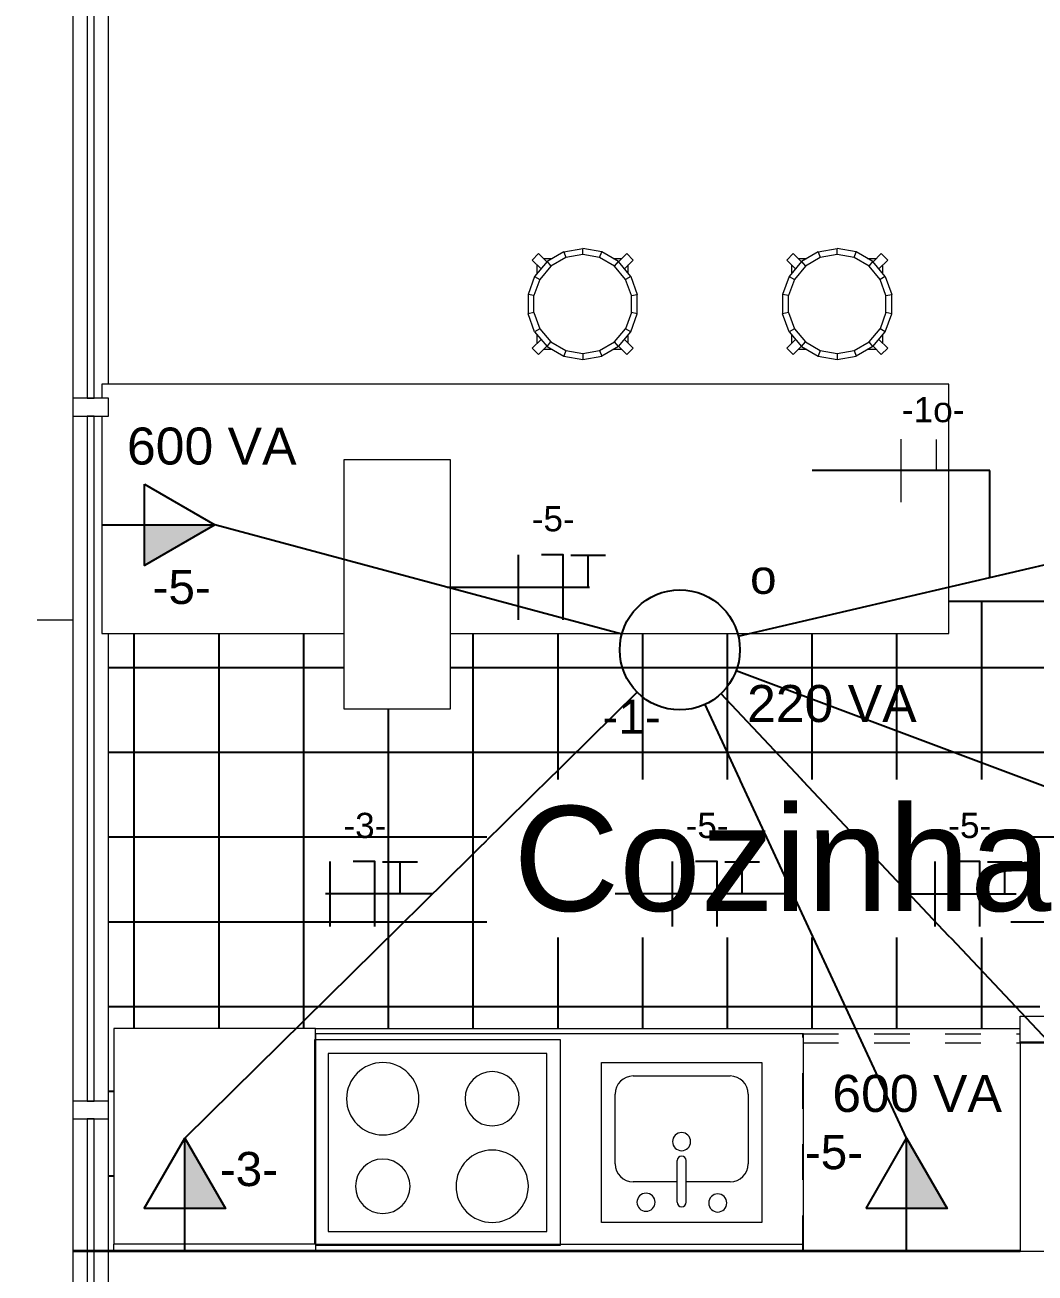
# Model space of a CAD drawing. Header units: metres. Extents: x -182 to 99, y 70 to 117.
# Drawn here: x -6.919 to -4.08, y 93.549 to 97.056 of the extents above; entities that cross this region are included whole.
import ezdxf

# ---------------------------------------------------------------- set-up
doc = ezdxf.new("R2010")
doc.units = ezdxf.units.M
doc.header["$LTSCALE"] = 0.01
doc.linetypes.add('Oculto', pattern=[0.007144, 0.004763, -0.002381])
doc.linetypes.add('TRAZOS2', pattern=[9.525, 6.35, -3.175])
for name, color, linetype, lineweight in [('A-ANNO-TEXT', 2, 'Continuous', 9), ('A-EQPM', 6, 'Continuous', 9), ('A-FLOR-CASE', 3, 'Continuous', 9), ('A-FLOR-OTLN', 6, 'Continuous', 13), ('A-GLAZ', 6, 'Continuous', 9), ('A-GLAZ-CWMG', 3, 'Continuous', 9), ('A-WALL', 2, 'Continuous', 9), ('G-IMPT', 1, 'Continuous', 9), ('I-FURN', 6, 'Continuous', 9), ('P-SANR-FIXT', 6, 'Continuous', 9), ('S-COLS', 6, 'Continuous', 9), ('S-GRID', 1, 'Continuous', 9)]:
    doc.layers.add(name, color=color, linetype=linetype, lineweight=lineweight)
for name, color, linetype in [('FIAÇÃO', 10, 'Continuous'), ('Força', 7, 'Continuous'), ('Iluminação', 7, 'Continuous')]:
    doc.layers.add(name, color=color, linetype=linetype)
doc.styles.add('Arial', font='arial.ttf', dxfattribs={"height": 0.29506})
doc.styles.add('Arial_2', font='arial.ttf', dxfattribs={"height": 0.258177})
doc.dimstyles.new('Diagonal', dxfattribs={"dimscale": 0.3048, "dimtxt": 0.258177, "dimasz": 1.025262, "dimexe": 0.984252, "dimexo": 0.615157, "dimgap": 0.04101, "dimtad": 1, "dimrnd": 0.01, "dimzin": 0, "dimdsep": 46, "dimtxsty": 'Arial_2', "dimblk1": 'OBLIQUE', "dimblk2": 'OBLIQUE', "dimsah": 1, "dimcen": 0.09, "dimse1": 1, "dimse2": 1, "dimazin": 0, "dimtfac": 1, "dimtix": 1, "dimtmove": 0, "dimatfit": 3, "dimfxl": 1, "dimtvp": 1, "dimtfill": 1, "dimtolj": 1, "dimtzin": 0, "dimarcsym": 2})

# ---------------------------------------------------------------- blocks, each defined once
blk = doc.blocks.new('M_Cocinita - Media - 1372 mm-246097-Nivel 4')
at = {"layer": 'A-EQPM'}
for p, q in [((-0.6673, 0.61), (-0.6673, 0)), ((0.7047, 0.61), (-0.6673, 0.61)), ((0.7047, 0), (0.7047, 0.61)), ((-0.6673, 0), (0.7047, 0))]:
    blk.add_line(p, q, dxfattribs=at)
blk = doc.blocks.new('M_Lavavajillas - 610 x 610 x 875 mm-246098-Nivel 4')
at = {"layer": 'A-EQPM', "linetype": 'Oculto'}
for p, q in [((0.0775, 0.0384), (0.6875, 0.0384)), ((0.0775, -0.5716), (0.0775, 0.0384)), ((0.0775, 0.013), (0.6875, 0.013))]:
    blk.add_line(p, q, dxfattribs=at)
blk = doc.blocks.new('M_Refrigerador - 600 x 660 mm-246099-Nivel 4')
at = {"layer": 'A-EQPM', "linetype": 'Oculto'}
blk.add_line((0.1843, 0.6292), (-0.3538, 0.3638), dxfattribs=at)
at = {"layer": 'A-EQPM'}
for p, q in [((-0.3538, 0.2908), (-0.3538, 0.3638)), ((-0.3538, 0.3638), (0.2462, 0.3638)), ((-0.3538, 0.2876), (-0.3538, 0.3638)), ((-0.3538, 0.3638), (0.2462, 0.3638)), ((0.2462, 0.3638), (0.2462, 0.2908)), ((0.2462, 0.3638), (0.2462, 0.2876)), ((0.2462, 0.2908), (-0.3538, 0.2908)), ((0.2462, 0.2876), (-0.3538, 0.2876)), ((0.2462, 0.2876), (-0.3538, 0.2876)), ((-0.3538, 0.2876), (-0.3538, -0.2962)), ((0.2462, -0.2962), (0.2462, 0.2876)), ((-0.3538, -0.2962), (0.2462, -0.2962))]:
    blk.add_line(p, q, dxfattribs=at)
at = {"layer": 'A-EQPM', "linetype": 'Oculto'}
blk.add_arc((-0.3538, 0.3638), 0.6, 360, 26.2496, dxfattribs=at)
blk = doc.blocks.new('M_Encimera con agujero para fregadero - Profundidad 600 mm-246100-Nivel 4')
at = {"layer": 'A-FLOR-CASE'}
for p, q in [((-1.2005, 0.625), (0.7795, 0.625)), ((-1.2005, 0.019), (0.1695, 0.019))]:
    blk.add_line(p, q, dxfattribs=at)
blk = doc.blocks.new('M_Fregadero de cocina-Isla - 450 x 450 mm-246101-Nivel 4')
at = {"layer": 'P-SANR-FIXT'}
for p, q in [((-0.2093, 0.2227), (0.2407, 0.2227)), ((-0.2093, -0.2273), (-0.2093, 0.2227)), ((0.2407, 0.2227), (0.2407, -0.2273)), ((-0.1204, 0.1846), (0.1518, 0.1846)), ((-0.1712, -0.0622), (-0.1712, 0.1338)), ((0.2026, 0.1338), (0.2026, -0.0622)), ((0.003, -0.1702), (0.003, -0.0531)), ((0.0284, -0.1702), (0.0284, -0.0531)), ((0.003, -0.113), (-0.1204, -0.113)), ((0.1518, -0.113), (0.0284, -0.113)), ((0.2407, -0.2273), (-0.2093, -0.2273))]:
    blk.add_line(p, q, dxfattribs=at)
for centre, radius, start, end in [((-0.1204, 0.1338), 0.0508, 90, 180), ((0.1518, 0.1338), 0.0508, 360, 90), ((0.0157, 0), 0.0254, 360, 180), ((0.0157, 0), 0.0254, 180, 0), ((-0.1204, -0.0622), 0.0508, 180, 270), ((0.0157, -0.0531), 0.0127, 360, 180), ((0.1518, -0.0622), 0.0508, 270, 0), ((-0.0843, -0.1702), 0.0254, 0, 180), ((-0.0843, -0.1702), 0.0254, 180, 0), ((0.0157, -0.1702), 0.0127, 180, 0), ((0.1173, -0.1723), 0.0254, 360, 180), ((0.1173, -0.1723), 0.0254, 180, 0)]:
    blk.add_arc(centre, radius, start, end, dxfattribs=at)
blk = doc.blocks.new('M_Cocina encimera-4 fuegos2 - 0615 x 500 mm-246102-Nivel 4')
at = {"layer": 'A-EQPM'}
for p, q in [((0.3456, 0.2881), (-0.3456, 0.2881)), ((-0.3456, 0.2881), (-0.3456, -0.28595)), ((0.3456, -0.2881), (0.3456, 0.2881)), ((0.3075, 0.25), (-0.3075, 0.25)), ((-0.3075, 0.25), (-0.3075, -0.25)), ((0.3075, -0.25), (0.3075, 0.25)), ((-0.3075, -0.25), (0.3075, -0.25)), ((-0.343, -0.2881), (0.3456, -0.2881))]:
    blk.add_line(p, q, dxfattribs=at)
for centre, radius, start, end in [((-0.15375, 0.123), 0.1016, 360, 180), ((0.15375, 0.123), 0.0762, 0, 180), ((-0.15375, 0.123), 0.1016, 180, 360), ((0.15375, 0.123), 0.0762, 180, 0), ((0.15375, -0.123), 0.1016, 0, 180), ((-0.15375, -0.123), 0.07659, 0, 180), ((-0.15375, -0.123), 0.07659, 180, 0), ((0.15375, -0.123), 0.1016, 180, 0)]:
    blk.add_arc(centre, radius, start, end, dxfattribs=at)
blk = doc.blocks.new('Seating25 - 12ZSTG25_dwg-262775-Nivel 4')
at = {"layer": 'G-IMPT'}
for p, q in [((-0.1418, 0.1238), (-0.1238, 0.1418)), ((-0.1007, 0.1187), (-0.1238, 0.1418)), ((-0.0533, 0.1465), (-0.1002, 0.1194)), ((-0.0533, 0.1465), (0, 0.1558)), ((-0.0533, 0.1465), (-0.0475, 0.1307)), ((0.0533, 0.1465), (0, 0.1558)), ((0, 0.139), (0, 0.1558)), ((0.0475, 0.1307), (0.0533, 0.1465)), ((0.1002, 0.1194), (0.0533, 0.1465)), ((0.1007, 0.1187), (0.1238, 0.1418)), ((0.1238, 0.1418), (0.1418, 0.1238)), ((-0.1171, 0.0992), (-0.1418, 0.1238)), ((-0.1002, 0.1194), (-0.135, 0.0779)), ((-0.1279, 0.0863), (-0.1279, 0.1099)), ((-0.0894, 0.1065), (-0.1204, 0.0695)), ((-0.1099, 0.1279), (-0.0854, 0.1279)), ((-0.1002, 0.1194), (-0.0894, 0.1065)), ((-0.0475, 0.1307), (-0.0894, 0.1065)), ((0, 0.139), (-0.0475, 0.1307)), ((0.0475, 0.1307), (0, 0.139)), ((0.0894, 0.1065), (0.0475, 0.1307)), ((0.0854, 0.1279), (0.1099, 0.1279)), ((0.0894, 0.1065), (0.1002, 0.1194)), ((0.1204, 0.0695), (0.0894, 0.1065)), ((0.135, 0.0779), (0.1002, 0.1194)), ((0.1171, 0.0992), (0.1418, 0.1238)), ((0.1279, 0.0863), (0.1279, 0.1099)), ((-0.135, 0.0779), (-0.1535, 0.0271)), ((-0.135, 0.0779), (-0.1204, 0.0695)), ((0.135, 0.0779), (0.1204, 0.0695)), ((0.135, 0.0779), (0.1535, 0.0271)), ((-0.1204, 0.0695), (-0.1369, 0.0241)), ((0.1369, 0.0241), (0.1204, 0.0695)), ((-0.1535, 0.0271), (-0.1535, -0.0271)), ((-0.1369, 0.0241), (-0.1535, 0.0271)), ((-0.1369, -0.0241), (-0.1369, 0.0241)), ((0.1369, 0.0241), (0.1535, 0.0271)), ((0.1369, -0.0241), (0.1369, 0.0241)), ((0.1535, -0.0271), (0.1535, 0.0271)), ((-0.1369, -0.0241), (-0.1535, -0.0271)), ((-0.135, -0.0779), (-0.1535, -0.0271)), ((-0.1369, -0.0241), (-0.1204, -0.0695)), ((0.1369, -0.0241), (0.1204, -0.0695)), ((0.135, -0.0779), (0.1535, -0.0271)), ((0.1535, -0.0271), (0.1369, -0.0241)), ((-0.1204, -0.0695), (-0.135, -0.0779)), ((-0.1204, -0.0695), (-0.0894, -0.1065)), ((0.0894, -0.1065), (0.1204, -0.0695)), ((0.135, -0.0779), (0.1204, -0.0695)), ((-0.1171, -0.0992), (-0.1418, -0.1238)), ((-0.135, -0.0779), (-0.1002, -0.1194)), ((-0.1279, -0.1099), (-0.1279, -0.0863)), ((0.1002, -0.1194), (0.135, -0.0779)), ((0.1418, -0.1238), (0.1171, -0.0992)), ((0.1279, -0.1099), (0.1279, -0.0863)), ((-0.1238, -0.1418), (-0.1418, -0.1238)), ((-0.1007, -0.1187), (-0.1238, -0.1418)), ((-0.0854, -0.1279), (-0.1099, -0.1279)), ((-0.1002, -0.1194), (-0.0894, -0.1065)), ((-0.1002, -0.1194), (-0.0533, -0.1465)), ((-0.0894, -0.1065), (-0.0475, -0.1307)), ((-0.0475, -0.1307), (-0.0533, -0.1465)), ((-0.0475, -0.1307), (0, -0.139)), ((0, -0.139), (0.0475, -0.1307)), ((0, -0.139), (0, -0.1558)), ((0.0475, -0.1307), (0.0894, -0.1065)), ((0.0475, -0.1307), (0.0533, -0.1465)), ((0.1002, -0.1194), (0.0533, -0.1465)), ((0.1099, -0.1279), (0.0854, -0.1279)), ((0.1002, -0.1194), (0.0894, -0.1065)), ((0.1238, -0.1418), (0.1007, -0.1187)), ((0.1238, -0.1418), (0.1418, -0.1238)), ((-0.0533, -0.1465), (0, -0.1558)), ((0, -0.1558), (0.0533, -0.1465))]:
    blk.add_line(p, q, dxfattribs=at)
blk = doc.blocks.new('Seating25 - Seating25-263138-Nivel 4')
blk.add_blockref('Seating25 - 12ZSTG25_dwg-262775-Nivel 4', (0, 0))
blk = doc.blocks.new('Pilar rectangular hormigón - 300 x 700 mm-506285-Nivel 4')
at = {"layer": 'S-COLS'}
for p, q in [((0.15, 0.35), (-0.15, 0.35)), ((-0.15, 0.35), (-0.15, -0.35)), ((0.15, -0.35), (0.15, 0.35)), ((-0.15, -0.35), (0.15, -0.35))]:
    blk.add_line(p, q, dxfattribs=at)
blk = doc.blocks.new('Panel de sistema - Acristalado 2-563068-Nivel 4')
at = {"layer": 'A-GLAZ'}
for p, q in [((0.9626, 0.01), (-0.9626, 0.01)), ((-0.9626, 0.01), (-0.9626, -0.01)), ((0.9626, -0.01), (0.9626, 0.01)), ((-0.9626, -0.01), (0.9626, -0.01))]:
    blk.add_line(p, q, dxfattribs=at)
blk = doc.blocks.new('Montante rectangular - Montante rectangular - 5 x 10 cm-563062-Nivel 4')
at = {"layer": 'A-GLAZ-CWMG', "lineweight": 13}
for p, q in [((-0.025, 0.05), (0.025, 0.05)), ((-0.025, -0.05), (-0.025, 0.05)), ((0.025, 0.05), (0.025, -0.05)), ((0.025, -0.05), (-0.025, -0.05))]:
    blk.add_line(p, q, dxfattribs=at)
blk = doc.blocks.new('Montante rectangular - Montante rectangular - 5 x 10 cm-V34-Nivel 4')
at = {"layer": 'A-GLAZ-CWMG'}
for p, q in [((-9.337, -3.5483), (-9.337, -5.4734)), ((-9.237, -3.6394), (-9.237, -3.5483)), ((-9.237, -5.4734), (-9.237, -3.7394))]:
    blk.add_line(p, q, dxfattribs=at)
blk = doc.blocks.new('Montante rectangular - Montante rectangular - 5 x 10 cm-V35-Nivel 4')
at = {"layer": 'A-GLAZ-CWMG'}
for p, q in [((-9.337, -1.5731), (-9.337, -3.4983)), ((-9.237, -3.4983), (-9.237, -2.1837))]:
    blk.add_line(p, q, dxfattribs=at)
blk = doc.blocks.new('Montante rectangular - Montante rectangular - 5 x 10 cm-V36-Nivel 4')
at = {"layer": 'A-GLAZ-CWMG'}
for p, q in [((-9.337, 0.402), (-9.337, -1.5231)), ((-9.237, -1.4837), (-9.237, 0.402))]:
    blk.add_line(p, q, dxfattribs=at)
blk = doc.blocks.new('Plan de travail - P-600 mm-565939-Nivel 4')
at = {"layer": 'A-FLOR-CASE'}
for p, q in [((-1.2005, 0.625), (-1.2005, 0.0191)), ((-0.6344, 0.625), (-1.2005, 0.625)), ((-0.6344, 0.0191), (-0.6344, 0.625)), ((-0.6344, 0.0191), (-1.2005, 0.0191)), ((-1.2005, 0), (-1.2005, 0.0191)), ((-0.6344, 0.0191), (-0.6344, 0))]:
    blk.add_line(p, q, dxfattribs=at)
blk = doc.blocks.new('_Oblique')
at = {"color": 0, "linetype": 'ByBlock', "lineweight": -2}
blk.add_line((-0.5, -0.5), (0.5, 0.5), dxfattribs=at)
blk = doc.blocks.new('*D571')
at = {"color": 0, "lineweight": -2, "transparency": 16777216}
blk.add_line((-11.7839, 111.63), (-11.7839, 81.2458), dxfattribs=at)
at = {"layer": 'Defpoints', "color": 0, "transparency": 16777216}
for p in [(-4.4829, 111.63), (-11.7839, 81.2458), (-4.4729, 81.2458)]:
    blk.add_point(p, dxfattribs=at)
at = {"color": 0, "lineweight": -2, "transparency": 16777216, "xscale": 0.3124999999999999, "yscale": 0.3124999999999999, "zscale": 0.3124999999999999}
for p, rotation in [((-11.7839, 111.63), 90), ((-11.7839, 81.2458), 270)]:
    blk.add_blockref('_Oblique', p, dxfattribs=dict(at, rotation=rotation))
at = {"color": 0, "transparency": 16777216, "insert": (-11.9283, 96.4379), "char_height": 0.25818, "attachment_point": 5, "rotation": 90, "style": 'Arial_2', "bg_fill": 3, "box_fill_scale": 1.1, "bg_fill_color": 256, "bg_fill_true_color": 13158600, "bg_fill_transparency": 0}
blk.add_mtext('\\A1;30.38', dxfattribs=at)
blk = doc.blocks.new('*D574')
at = {"color": 0, "lineweight": -2, "transparency": 16777216}
blk.add_line((-10.7839, 104.0572), (-10.7839, 86.2359), dxfattribs=at)
at = {"layer": 'Defpoints', "color": 0, "transparency": 16777216}
for p in [(-5.0229, 104.0572), (-10.7839, 86.2359), (-5.0229, 86.2359)]:
    blk.add_point(p, dxfattribs=at)
at = {"color": 0, "lineweight": -2, "transparency": 16777216, "xscale": 0.3124999999999999, "yscale": 0.3124999999999999, "zscale": 0.3124999999999999}
for p, rotation in [((-10.7839, 104.0572), 90), ((-10.7839, 86.2359), 270)]:
    blk.add_blockref('_Oblique', p, dxfattribs=dict(at, rotation=rotation))
at = {"color": 0, "transparency": 16777216, "insert": (-10.9282, 95.1466), "char_height": 0.25818, "attachment_point": 5, "rotation": 90, "style": 'Arial_2', "bg_fill": 3, "box_fill_scale": 1.1, "bg_fill_color": 256, "bg_fill_true_color": 13158600, "bg_fill_transparency": 0}
blk.add_mtext('\\A1;17.82', dxfattribs=at)
blk = doc.blocks.new('*D583')
at = {"color": 0, "lineweight": -2, "transparency": 16777216}
blk.add_line((-9.7839, 100.1359), (-9.7839, 93.6103), dxfattribs=at)
at = {"layer": 'Defpoints', "color": 0, "transparency": 16777216}
for p in [(-5.0229, 100.1359), (-9.7839, 93.6103), (-5.6839, 93.6103)]:
    blk.add_point(p, dxfattribs=at)
at = {"color": 0, "lineweight": -2, "transparency": 16777216, "xscale": 0.3124999999999999, "yscale": 0.3124999999999999, "zscale": 0.3124999999999999}
for p, rotation in [((-9.7839, 100.1359), 90), ((-9.7839, 93.6103), 270)]:
    blk.add_blockref('_Oblique', p, dxfattribs=dict(at, rotation=rotation))
at = {"color": 0, "transparency": 16777216, "insert": (-9.9283, 96.8731), "char_height": 0.25818, "attachment_point": 5, "rotation": 90, "style": 'Arial_2', "bg_fill": 3, "box_fill_scale": 1.1, "bg_fill_color": 256, "bg_fill_true_color": 13158600, "bg_fill_transparency": 0}
blk.add_mtext('\\A1;6.53', dxfattribs=at)
blk = doc.blocks.new('*D584')
at = {"color": 0, "lineweight": -2, "transparency": 16777216}
for p, q in [((-9.7839, 93.6103), (-9.7839, 93.9228)), ((-9.7839, 93.6103), (-9.7839, 93.5103)), ((-9.7839, 93.5103), (-9.7839, 93.1978))]:
    blk.add_line(p, q, dxfattribs=at)
at = {"layer": 'Defpoints', "color": 0, "transparency": 16777216}
for p in [(-5.6839, 93.6103), (-5.6839, 93.5103)]:
    blk.add_point(p, dxfattribs=at)
at = {"color": 0, "lineweight": -2, "transparency": 16777216, "xscale": 0.3124999999999999, "yscale": 0.3124999999999999, "zscale": 0.3124999999999999}
for p, rotation in [((-9.7839, 93.6103), 270), ((-9.7839, 93.5103), 90)]:
    blk.add_blockref('_Oblique', p, dxfattribs=dict(at, rotation=rotation))
at = {"color": 0, "transparency": 16777216, "insert": (-9.9282, 93.5603), "char_height": 0.25818, "attachment_point": 5, "rotation": 90, "style": 'Arial_2', "bg_fill": 3, "box_fill_scale": 1.1, "bg_fill_color": 256, "bg_fill_true_color": 13158600, "bg_fill_transparency": 0}
blk.add_mtext('\\A1;0.10', dxfattribs=at)
at = {"layer": 'Defpoints', "color": 0, "transparency": 16777216}
blk.add_point((-9.7839, 93.5103), dxfattribs=at)
blk = doc.blocks.new('*D585')
at = {"color": 0, "lineweight": -2, "transparency": 16777216}
blk.add_line((-9.7839, 93.5103), (-9.7839, 88.1059), dxfattribs=at)
at = {"layer": 'Defpoints', "color": 0, "transparency": 16777216}
for p in [(-5.6839, 93.5103), (-9.7839, 88.1059), (-5.6279, 88.1059)]:
    blk.add_point(p, dxfattribs=at)
at = {"color": 0, "lineweight": -2, "transparency": 16777216, "xscale": 0.3124999999999999, "yscale": 0.3124999999999999, "zscale": 0.3124999999999999}
for p, rotation in [((-9.7839, 93.5103), 90), ((-9.7839, 88.1059), 270)]:
    blk.add_blockref('_Oblique', p, dxfattribs=dict(at, rotation=rotation))
at = {"color": 0, "transparency": 16777216, "insert": (-9.9282, 90.8081), "char_height": 0.25818, "attachment_point": 5, "rotation": 90, "style": 'Arial_2', "bg_fill": 3, "box_fill_scale": 1.1, "bg_fill_color": 256, "bg_fill_true_color": 13158600, "bg_fill_transparency": 0}
blk.add_mtext('\\A1;5.40', dxfattribs=at)
blk = doc.blocks.new('*D593')
at = {"color": 0, "lineweight": -2, "transparency": 16777216}
blk.add_line((-8.7839, 103.8572), (-8.7839, 88.1059), dxfattribs=at)
at = {"layer": 'Defpoints', "color": 0, "transparency": 16777216}
for p in [(-5.7839, 103.8572), (-8.7839, 88.1059), (-5.7839, 88.1059)]:
    blk.add_point(p, dxfattribs=at)
at = {"color": 0, "lineweight": -2, "transparency": 16777216, "xscale": 0.3124999999999999, "yscale": 0.3124999999999999, "zscale": 0.3124999999999999}
for p, rotation in [((-8.7839, 103.8572), 90), ((-8.7839, 88.1059), 270)]:
    blk.add_blockref('_Oblique', p, dxfattribs=dict(at, rotation=rotation))
at = {"color": 0, "transparency": 16777216, "insert": (-8.9282, 95.9816), "char_height": 0.25818, "attachment_point": 5, "rotation": 90, "style": 'Arial_2', "bg_fill": 3, "box_fill_scale": 1.1, "bg_fill_color": 256, "bg_fill_true_color": 13158600, "bg_fill_transparency": 0}
blk.add_mtext('\\A1;15.75', dxfattribs=at)
blk = doc.blocks.new('F-N-T')
at = {"layer": 'FIAÇÃO', "color": 1}
blk.add_line((2561.97, 1284.08), (2561.97, 1304.9), dxfattribs=at)
at = {"layer": 'FIAÇÃO', "color": 3}
blk.add_line((2584.31, 1294.33), (2584.31, 1304.75), dxfattribs=at)
at = {"layer": 'FIAÇÃO', "color": 5}
blk.add_lwpolyline([(2576.26, 1284.08), (2576.26, 1304.9), (2569.32, 1304.9)], dxfattribs=at)
at = {"layer": 'FIAÇÃO', "color": 3}
blk.add_lwpolyline([(2578.75, 1304.75), (2584.31, 1304.75), (2589.86, 1304.75)], dxfattribs=at)

msp = doc.modelspace()

# ---------------------------------------------------------------- hatches: boundary and pattern name
at = {"transparency": 33554687}
h = msp.add_hatch(dxfattribs=at)
h.set_pattern_fill('NET', color=251, scale=0.075)
h.set_pattern_definition([(0, (-90.43142, 1e-14), (0, 0.238125), []), (90, (-90.43142, 1e-14), (-0.238125, 0), [])])
h.paths.add_polyline_path([(-3.4729, 94.8587), (-3.7161, 94.8587), (-3.7161, 94.4707), (-3.5843, 94.5357, -0.115039), (-3.5224, 94.2703), (-3.5224, 94.1973), (-3.5224, 94.1941), (-3.5224, 93.6103), (-3.4729, 93.6103), (-3.4729, 94.4609), (-3.4829, 94.4609), (-3.4829, 94.5359), (-3.4729, 94.5359)])
h.paths.add_polyline_path([(-3.4729, 95.2359), (-3.4829, 95.2359), (-3.4829, 95.3109), (-3.4729, 95.3109), (-3.4729, 95.4359), (-3.7161, 95.4359), (-3.7161, 94.8587), (-3.4729, 94.8587)])
h.paths.add_polyline_path([(-3.7161, 95.4359), (-4.3229, 95.4359), (-4.3229, 95.3459), (-5.7229, 95.3459), (-5.7229, 95.1337), (-6.0229, 95.1337), (-6.0229, 95.3459), (-6.6839, 95.3459), (-6.6839, 94.8587), (-3.7161, 94.8587)])
h.paths.add_polyline_path([(-3.7161, 94.4707), (-3.7161, 94.8587), (-6.6839, 94.8587), (-6.6839, 94.0314), (-6.6839, 93.9814), (-6.6839, 93.8903), (-6.6839, 93.7903), (-6.6839, 93.6103), (-6.6685, 93.6103), (-6.6685, 93.6294), (-6.6685, 94.2353), (-6.1024, 94.2353), (-4.1224, 94.2353), (-4.1224, 94.2703)])
h.paths.add_polyline_path([(-5.6406, 94.4049), (-4.21, 94.4049), (-4.21, 95.0129), (-5.6406, 95.0129)], flags=9)
at = {"layer": 'Iluminação'}
msp.add_hatch(color=256, dxfattribs=at).paths.add_polyline_path([(-4.441, 93.9279), (-4.441, 93.7302), (-4.3269, 93.7302)])

# ---------------------------------------------------------------- linework, layer by layer
at = {"color": 251, "transparency": 33554687}
msp.add_line((-3.4729, 95.4359), (-4.3229, 95.4359), dxfattribs=at)
at = {"layer": 'A-FLOR-OTLN'}
for p, q in [((-4.3229, 96.0459), (-6.7029, 96.0459)), ((-6.7029, 96.0459), (-6.7029, 96.0066)), ((-4.3229, 95.3459), (-4.3229, 96.0459)), ((-6.7029, 95.9566), (-6.7029, 95.3459)), ((-6.7029, 95.3459), (-6.0229, 95.3459)), ((-5.7229, 95.3459), (-4.3229, 95.3459))]:
    msp.add_line(p, q, dxfattribs=at)
at = {"layer": 'A-GLAZ-CWMG'}
msp.add_line((-6.6839, 93.7903), (-6.6839, 93.8903), dxfattribs=at)
at = {"layer": 'A-WALL', "color": 7, "lineweight": 35}
msp.add_line((-4.1224, 93.6103), (-6.7839, 93.6103), dxfattribs=at)
at = {"layer": 'FIAÇÃO', "color": 18, "lineweight": 20, "true_color": 0x000000}
msp.add_line((-4.3568, 95.8023), (-4.3568, 95.8907), dxfattribs=at)
at = {"layer": 'Iluminação', "color": 0, "ltscale": 0.5}
msp.add_line((-4.2068, 95.5035), (-4.2068, 95.8035), dxfattribs=at)
at = {"layer": 'Iluminação'}
for p, q in [((-4.441, 93.7302), (-4.441, 93.9279)), ((-4.441, 93.6103), (-4.441, 93.7302))]:
    msp.add_line(p, q, dxfattribs=at)
at = {"layer": 'S-GRID', "linetype": 'TRAZOS2'}
msp.add_line((-6.7839, 95.3827), (-13.924, 95.3827), dxfattribs=at)

# ---------------------------------------------------------------- block references
at = {"layer": 'A-EQPM'}
for name, p in [('M_Refrigerador - 600 x 660 mm-246099-Nivel 4', (-3.7686, 93.9065)), ('M_Cocina encimera-4 fuegos2 - 0615 x 500 mm-246102-Nivel 4', (-5.7594, 93.9153)), ('M_Cocinita - Media - 1372 mm-246097-Nivel 4', (-5.4351, 93.6103)), ('M_Lavavajillas - 610 x 610 x 875 mm-246098-Nivel 4', (-4.8099, 94.182))]:
    msp.add_blockref(name, p, dxfattribs=at)
at = {"layer": 'A-FLOR-CASE'}
for name, p in [('Plan de travail - P-600 mm-565939-Nivel 4', (-5.468, 93.6103)), ('M_Encimera con agujero para fregadero - Profundidad 600 mm-246100-Nivel 4', (-4.9019, 93.6103))]:
    msp.add_blockref(name, p, dxfattribs=at)
at = {"layer": 'A-GLAZ', "rotation": 89.9999999999999}
for p in [(-6.7339, 96.9691), (-6.7339, 94.994), (-6.7339, 93.0188)]:
    msp.add_blockref('Panel de sistema - Acristalado 2-563068-Nivel 4', p, dxfattribs=at)
at = {"layer": 'A-GLAZ-CWMG'}
for name in ['Montante rectangular - Montante rectangular - 5 x 10 cm-V36-Nivel 4', 'Montante rectangular - Montante rectangular - 5 x 10 cm-V35-Nivel 4', 'Montante rectangular - Montante rectangular - 5 x 10 cm-V34-Nivel 4']:
    msp.add_blockref(name, (2.5531, 97.5297), dxfattribs=at)
at = {"layer": 'A-GLAZ-CWMG', "extrusion": (0, 0, -1), "rotation": 90.00000000000004}
for p in [(6.7339, 95.9816), (6.7339, 94.0064)]:
    msp.add_blockref('Montante rectangular - Montante rectangular - 5 x 10 cm-563062-Nivel 4', p, dxfattribs=at)
at = {"layer": 'I-FURN'}
for p in [(-5.3513, 96.2713), (-4.6361, 96.2713)]:
    msp.add_blockref('Seating25 - Seating25-263138-Nivel 4', p, dxfattribs=at)
at = {"layer": 'P-SANR-FIXT'}
msp.add_blockref('M_Fregadero de cocina-Isla - 450 x 450 mm-246101-Nivel 4', (-5.0891, 93.9177), dxfattribs=at)
at = {"layer": 'S-COLS', "rotation": 180}
msp.add_blockref('Pilar rectangular hormigón - 300 x 700 mm-506285-Nivel 4', (-5.8729, 95.4837), dxfattribs=at)

# ---------------------------------------------------------------- texts
at = {"layer": 'FIAÇÃO', "lineweight": 20, "style": 'Arial'}
msp.add_text('-1o-', height=0.07075, dxfattribs=at).set_placement((-4.4543, 95.9394))

# ---------------------------------------------------------------- next in the draw order: texts
at = {"layer": 'A-ANNO-TEXT', "color": 7, "insert": (-5.5463, 94.861), "char_height": 0.29506, "width": 1.323371, "attachment_point": 1, "line_spacing_factor": 0.938532, "style": 'Arial', "bg_fill": 3, "box_fill_scale": 1.25, "bg_fill_color": 7, "bg_fill_transparency": 0}
msp.add_mtext('Cozinha', dxfattribs=at)

# ---------------------------------------------------------------- next in the draw order: linework, layer by layer
at = {"layer": 'Força', "color": 0, "ltscale": 0.5}
msp.add_line((-4.4332, 94.6138), (-4.1332, 94.6138), dxfattribs=at)

# ---------------------------------------------------------------- next in the draw order: block references
at = {"layer": 'FIAÇÃO', "lineweight": 20, "xscale": 0.008784106945095342, "yscale": 0.008784106945095342, "zscale": 0.008784106945095342}
msp.add_blockref('F-N-T', (-26.8659, 83.2428), dxfattribs=at)

# ---------------------------------------------------------------- next in the draw order: texts
at = {"layer": 'FIAÇÃO', "lineweight": 20, "style": 'Arial'}
msp.add_text('-5-', height=0.07075, dxfattribs=at).set_placement((-4.3241, 94.771))

# ---------------------------------------------------------------- next in the draw order: dimensions: what is measured, and where the dimension line sits
at = {"color": 1}
dim = msp.add_linear_dim(base=(-11.7839, 81.2458), p1=(-4.4829, 111.63), p2=(-4.4729, 81.2458), angle=90, dimstyle='Diagonal', override={"dimpost": '<>'}, dxfattribs=at)
dim.commit()
dim.dimension.update_dxf_attribs({"geometry": '*D571', "text_midpoint": (-11.9283, 96.4379)})

# ---------------------------------------------------------------- next in the draw order: linework, layer by layer
at = {"layer": 'FIAÇÃO', "lineweight": 20}
msp.add_line((-4.4568, 95.7151), (-4.4568, 95.8919), dxfattribs=at)
at = {"layer": 'Força', "color": 0, "ltscale": 0.5}
msp.add_line((-3.788, 93.9279), (-4.9627, 95.1766), dxfattribs=at)
at = {"layer": 'Iluminação', "color": 0, "ltscale": 0.5}
for p, q in [((-4.2068, 95.8035), (-4.7068, 95.8035)), ((-4.914, 95.338), (-3.3993, 95.6924)), ((-3.0309, 94.5323), (-4.9203, 95.2404))]:
    msp.add_line(p, q, dxfattribs=at)
at = {"layer": 'Iluminação'}
msp.add_lwpolyline([(-4.5552, 93.7302), (-4.441, 93.9279), (-4.3269, 93.7302)], close=True, dxfattribs=at)

# ---------------------------------------------------------------- next in the draw order: texts
at = {"layer": 'Iluminação', "lineweight": 20, "style": 'Arial'}
for s, height, p in [('o', 0.0959, (-4.881, 95.457)), ('-5-', 0.09589, (-4.7271, 93.8403))]:
    msp.add_text(s, height=height, dxfattribs=at).set_placement(p)
at = {"layer": 'Iluminação', "lineweight": 20, "char_height": 0.104025, "width": 0.595396, "attachment_point": 8, "style": 'Arial'}
for s, insert in [('{\\H0.0275x;\\P\\P}220 VA', (-4.6511, 95.0954)), ('{\\H0.0275x;\\P\\P}600 VA', (-4.4115, 93.9998))]:
    msp.add_mtext(s, dxfattribs=dict(at, insert=insert))

# ---------------------------------------------------------------- next in the draw order: dimensions: what is measured, and where the dimension line sits
at = {"color": 1}
dim = msp.add_linear_dim(base=(-10.7839, 86.2359), p1=(-5.0229, 104.0572), p2=(-5.0229, 86.2359), angle=90, dimstyle='Diagonal', override={"dimpost": '<>', "dimtmove": 1}, dxfattribs=at)
dim.commit()
dim.dimension.update_dxf_attribs({"geometry": '*D574', "text_midpoint": (-10.9282, 95.1466)})

# ---------------------------------------------------------------- next in the draw order: dimensions: what is measured, and where the dimension line sits
dim = msp.add_linear_dim(base=(-9.7839, 93.6103), p1=(-5.0229, 100.1359), p2=(-5.6839, 93.6103), angle=90, dimstyle='Diagonal', override={"dimpost": '<>', "dimtmove": 1}, dxfattribs=at)
dim.commit()
dim.dimension.update_dxf_attribs({"geometry": '*D583', "text_midpoint": (-9.9283, 96.8731)})

# ---------------------------------------------------------------- next in the draw order: linework, layer by layer
at = {"layer": 'Força', "color": 0, "ltscale": 0.5}
for p, q in [((-5.7318, 95.4754), (-5.3318, 95.4754)), ((-4.441, 93.9279), (-5.0073, 95.1465)), ((-4.7597, 94.6138), (-5.2597, 94.6138))]:
    msp.add_line(p, q, dxfattribs=at)
at = {"layer": 'Iluminação'}
msp.add_circle((-5.0784, 95.2996), 0.1688, dxfattribs=at)

# ---------------------------------------------------------------- next in the draw order: block references
at = {"layer": 'FIAÇÃO', "lineweight": 20, "xscale": 0.008784106945095342, "yscale": 0.008784106945095342, "zscale": 0.008784106945095342}
for p in [(-28.0365, 84.1045), (-27.6039, 83.2428)]:
    msp.add_blockref('F-N-T', p, dxfattribs=at)

# ---------------------------------------------------------------- next in the draw order: texts
at = {"layer": 'FIAÇÃO', "lineweight": 20, "style": 'Arial'}
for p in [(-5.4946, 95.6327), (-5.0621, 94.771)]:
    msp.add_text('-5-', height=0.07075, dxfattribs=at).set_placement(p)
at = {"layer": 'Iluminação', "lineweight": 20, "style": 'Arial'}
msp.add_text('-1-', height=0.09589, dxfattribs=at).set_placement((-5.296, 95.0641))

# ---------------------------------------------------------------- next in the draw order: dimensions: what is measured, and where the dimension line sits
at = {"color": 1}
dim = msp.add_linear_dim(base=(-9.7839, 93.5103), p1=(-5.6839, 93.6103), p2=(-5.6839, 93.5103), angle=90, dimstyle='Diagonal', override={"dimpost": '<>', "dimtmove": 1}, dxfattribs=at)
dim.commit()
dim.dimension.update_dxf_attribs({"geometry": '*D584', "text_midpoint": (-9.9282, 93.5603)})

# ---------------------------------------------------------------- next in the draw order: dimensions: what is measured, and where the dimension line sits
dim = msp.add_linear_dim(base=(-9.7839, 88.1059), p1=(-5.6839, 93.5103), p2=(-5.6279, 88.1059), angle=90, dimstyle='Diagonal', override={"dimpost": '<>', "dimtmove": 1}, dxfattribs=at)
dim.commit()
dim.dimension.update_dxf_attribs({"geometry": '*D585', "text_midpoint": (-9.9282, 90.8081)})

# ---------------------------------------------------------------- next in the draw order: dimensions: what is measured, and where the dimension line sits
dim = msp.add_linear_dim(base=(-8.7839, 88.1059), p1=(-5.7839, 103.8572), p2=(-5.7839, 88.1059), angle=90, dimstyle='Diagonal', override={"dimpost": '<>', "dimtmove": 1}, dxfattribs=at)
dim.commit()
dim.dimension.update_dxf_attribs({"geometry": '*D593', "text_midpoint": (-8.9282, 95.9816)})

# ---------------------------------------------------------------- next in the draw order: hatches: boundary and pattern name
at = {"layer": 'Iluminação'}
for points in [[(-6.3852, 95.6513), (-6.583, 95.6513), (-6.583, 95.5371)], [(-6.4696, 93.9279), (-6.4696, 93.7302), (-6.3554, 93.7302)]]:
    msp.add_hatch(color=256, dxfattribs=at).paths.add_polyline_path(points)

# ---------------------------------------------------------------- next in the draw order: linework, layer by layer
at = {"layer": 'Força', "color": 0, "ltscale": 0.5}
for p, q in [((-5.2413, 95.3434), (-6.3852, 95.6513)), ((-5.1985, 95.1811), (-6.4696, 93.9279)), ((-5.774, 94.6138), (-6.074, 94.6138))]:
    msp.add_line(p, q, dxfattribs=at)
at = {"layer": 'Iluminação'}
for p, q in [((-6.7029, 95.6513), (-6.583, 95.6513)), ((-6.583, 95.6513), (-6.3852, 95.6513)), ((-6.4696, 93.7302), (-6.4696, 93.9279)), ((-6.4696, 93.6103), (-6.4696, 93.7302))]:
    msp.add_line(p, q, dxfattribs=at)
for points in [[(-6.583, 95.7654), (-6.3852, 95.6513), (-6.583, 95.5371)], [(-6.5838, 93.7302), (-6.4696, 93.9279), (-6.3554, 93.7302)]]:
    msp.add_lwpolyline(points, close=True, dxfattribs=at)

# ---------------------------------------------------------------- next in the draw order: block references
at = {"layer": 'FIAÇÃO', "lineweight": 20, "xscale": 0.008784106945095342, "yscale": 0.008784106945095342, "zscale": 0.008784106945095342}
msp.add_blockref('F-N-T', (-28.5655, 83.2428), dxfattribs=at)

# ---------------------------------------------------------------- next in the draw order: texts
at = {"layer": 'FIAÇÃO', "lineweight": 20, "style": 'Arial'}
msp.add_text('-3-', height=0.07075, dxfattribs=at).set_placement((-6.0237, 94.771))
at = {"layer": 'Iluminação', "lineweight": 20, "style": 'Arial'}
for s, p in [('-5-', (-6.56, 95.4286)), ('-3-', (-6.3712, 93.7929))]:
    msp.add_text(s, height=0.09589, dxfattribs=at).set_placement(p)
at = {"layer": 'Iluminação', "lineweight": 20, "insert": (-6.3936, 95.8189), "char_height": 0.104025, "width": 0.595396, "attachment_point": 8, "style": 'Arial'}
msp.add_mtext('{\\H0.0275x;\\P\\P}600 VA', dxfattribs=at)

doc.saveas('drawing.dxf')
